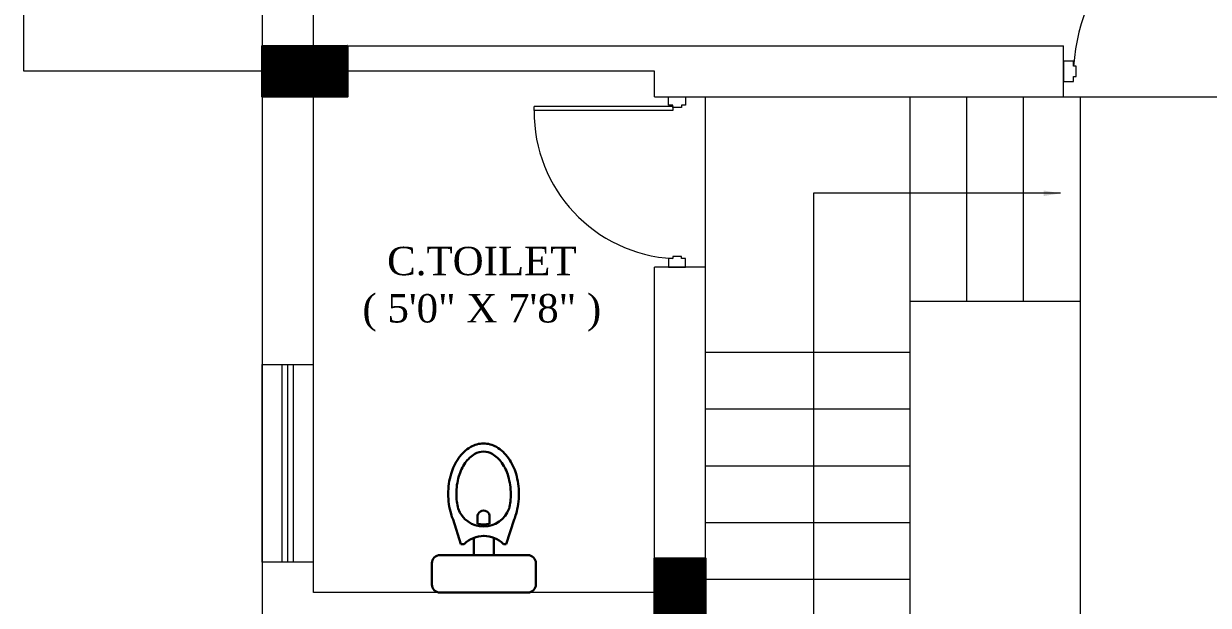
# Model space of a CAD drawing. Header units: inches. Extents: x 1245525 to 1246078, y 695303 to 695971.
# Drawn here: x 1245524.9 to 1245733.4, y 695714.3 to 695816.8 of the extents above; entities that cross this region are included whole.
import ezdxf

# ---------------------------------------------------------------- set-up
doc = ezdxf.new("R2010")
doc.units = ezdxf.units.IN
doc.header["$LTSCALE"] = 5
doc.header["$MEASUREMENT"] = 0
doc.layers.get('0').update_dxf_attribs({"lineweight": 18})
doc.layers.add('DIM', color=7, linetype='Continuous')
for name, color, linetype, lineweight in [('OPEN', 5, 'Continuous', 15), ('symbol', 200, 'Continuous', 30), ('wall', 46, 'Continuous', 30)]:
    doc.layers.add(name, color=color, linetype=linetype, lineweight=lineweight)
doc.styles.add('AKRITI', font='', dxfattribs={"height": 5})
doc.styles.add('text1', font='TEMPSITC.TTF', dxfattribs={"height": 7})
doc.styles.get('AKRITI').set_extended_font_data('ITC Avant Garde Gothic')
doc.dimstyles.new('GHANSHYAM', dxfattribs={"dimscale": 0, "dimtxt": 6, "dimasz": 3, "dimexe": 3, "dimexo": 3, "dimgap": 0, "dimtad": 0, "dimdec": 1, "dimdsep": 46, "dimlunit": 4, "dimtxsty": 'text1', "dimblk1": 'OBLIQUE', "dimblk2": 'OBLIQUE', "dimsah": 1, "dimcen": 0.09, "dimdle": 3, "dimclrd": 2, "dimclre": 4, "dimadec": 0, "dimazin": 0, "dimtfac": 1, "dimtdec": 1, "dimtofl": 0, "dimtmove": 2, "dimatfit": 0, "dimfxl": 3, "dimtolj": 1, "dimlwd": 15, "dimlwe": 15, "dimarcsym": 0})

# ---------------------------------------------------------------- blocks, each defined once
blk = doc.blocks.new('_Oblique')
at = {"color": 0, "linetype": 'ByBlock', "lineweight": -2}
blk.add_line((-0.5, -0.5), (0.5, 0.5), dxfattribs=at)
blk = doc.blocks.new('D1')
for p, q in [((-3.25, 3), (-3.25, 35.56)), ((-3.25, 35.56), (-2.25, 35.56)), ((-2.25, 3), (-2.25, 35.56)), ((-2.25, 3), (-3.25, 3)), ((-2.25, 3), (-2, 3))]:
    blk.add_line(p, q)
for points in [[(-38, 3), (-38, 4), (-40, 4), (-40, 0), (-38, 0), (-38, 1), (-37.5, 1), (-37.5, 3)], [(-2, 3), (-2, 4), (0, 4), (0, 0), (-2, 0), (-2, 1), (-2.5, 1), (-2.5, 3)]]:
    blk.add_lwpolyline(points, close=True)
blk.add_arc((-3.5, 1), 34.56, 89.5855, 176.6822)
blk = doc.blocks.new('pot')
at = {"layer": 'symbol'}
for p, q in [((16.82, 21.69), (16.82, 24.58)), ((20.2, 21.69), (20.2, 24.58)), ((13.34, 18.61), (14.65, 22.74)), ((14.65, 22.74), (15.21, 22.74)), ((21.81, 22.74), (22.27, 22.74)), ((23.58, 18.61), (22.27, 22.74)), ((18.46, 21.37), (18.56, 21.37)), ((17.44, 18), (17.44, 19.32)), ((19.47, 18), (19.47, 19.32))]:
    blk.add_line(p, q, dxfattribs=at)
blk.add_lwpolyline([(11.15, 24.58), (25.87, 24.58, 0.414214), (27.23, 25.94), (27.23, 29.51, 0.414214), (25.87, 30.86), (11.15, 30.86, 0.414214), (9.79, 29.51), (9.79, 25.94, 0.414214)], format="xyb", close=True, dxfattribs=at)
for points in [[(13.34, 18.61, 0.027971), (13.01, 17.67, 0.07067), (12.53, 14.31, 0.07067), (13.01, 10.95, 0.082314), (14.27, 8.32, 0.106842), (16.31, 6.43, 0.13438), (18.46, 5.85, 0.13438), (20.61, 6.43, 0.106842), (22.65, 8.32, 0.082314), (23.91, 10.95, 0.07067), (24.38, 14.31)], [(24.38, 14.31, 0.07067), (23.91, 17.67, 0.027971), (23.58, 18.61)], [(14.19, 16.79, 0.058514), (13.9, 14.31, 0.07067), (14.32, 11.33, 0.082314), (15.39, 9.11, 0.106842), (17, 7.61, 0.13438), (18.46, 7.21)], [(22.73, 16.79, -0.058514), (23.02, 14.31, -0.07067), (22.59, 11.33, -0.082314), (21.53, 9.11, -0.106842), (19.91, 7.61, -0.13438), (18.46, 7.21)]]:
    blk.add_lwpolyline(points, format="xyb", dxfattribs=at)
for centre, radius, start, end in [((18.51, 26.05), 4.68, 225.0624, 314.9376), ((18.46, 15.24), 4.54, 19.8717, 160.1283), ((18.46, 15.24), 4.2, 76.0072, 103.9928), ((18.46, 18.11), 1.02, 173.6083, 6.3917)]:
    blk.add_arc(centre, radius, start, end, dxfattribs=at)
blk = doc.blocks.new('EWC')
blk.add_blockref('pot', (0, 0))

msp = doc.modelspace()

# ---------------------------------------------------------------- hatches: boundary and pattern name
at = {"layer": 'wall', "ltscale": 10}
h = msp.add_hatch(dxfattribs=at)
h.set_pattern_fill('ANSI31', color=1, angle=-90)
h.set_pattern_definition([(315, (1267576.80602, 799158.67854), (0.08838834765, 0.08838834765), [])])
h.paths.add_polyline_path([(1245566.93, 695812.91), (1245566.93, 695803.91), (1245581.93, 695803.91), (1245581.93, 695812.91)])
h = msp.add_hatch(dxfattribs=at)
h.set_pattern_fill('ANSI31', color=1)
h.set_pattern_definition([(45, (1142290.16256, 717717.47895), (-0.08838834765, 0.08838834765), [])])
h.paths.add_polyline_path([(1245635.93, 695707.6), (1245644.93, 695707.6), (1245644.93, 695722.6), (1245635.93, 695722.6)])

# ---------------------------------------------------------------- linework, layer by layer
at = {"ltscale": 5}
for p, q in [((1245524.93, 695808.41), (1245524.93, 695953.91)), ((1245575.93, 695812.91), (1245575.93, 695944.91)), ((1245575.93, 695812.91), (1245707.93, 695812.91)), ((1245707.93, 695803.91), (1245707.93, 695812.91)), ((1245635.93, 695808.41), (1245524.93, 695808.41)), ((1245575.93, 695716.55), (1245575.93, 695808.41)), ((1245635.93, 695803.91), (1245635.93, 695808.41)), ((1245635.93, 695803.91), (1245752.93, 695803.91)), ((1245644.93, 695623.91), (1245644.93, 695803.91)), ((1245680.93, 695623.91), (1245680.93, 695803.91)), ((1245690.93, 695767.91), (1245690.93, 695803.91)), ((1245700.93, 695767.91), (1245700.93, 695803.91)), ((1245710.93, 695623.91), (1245710.93, 695803.91)), ((1245635.93, 695716.55), (1245635.93, 695773.91)), ((1245644.93, 695773.91), (1245635.93, 695773.91)), ((1245680.93, 695767.91), (1245710.93, 695767.91)), ((1245644.93, 695758.91), (1245680.93, 695758.91)), ((1245570.43, 695721.91), (1245570.43, 695756.75)), ((1245571.43, 695721.91), (1245571.43, 695756.75)), ((1245572.43, 695721.91), (1245572.43, 695756.75)), ((1245644.93, 695748.91), (1245680.93, 695748.91)), ((1245644.93, 695738.91), (1245680.93, 695738.91)), ((1245644.93, 695728.91), (1245680.93, 695728.91)), ((1245644.93, 695718.91), (1245680.93, 695718.91)), ((1245635.93, 695716.55), (1245575.93, 695716.55))]:
    msp.add_line(p, q, dxfattribs=at)
at = {"color": 1, "ltscale": 5}
msp.add_lwpolyline([(1245566.93, 695425.91), (1245896.93, 695425.91), (1245896.93, 695425.91), (1246046.93, 695425.91), (1246046.93, 695667.41), (1245977.93, 695667.41), (1245977.93, 695884.91), (1245752.93, 695884.91), (1245752.93, 695953.91), (1245566.93, 695953.91)], close=True, dxfattribs=at)
at = {"ltscale": 5}
msp.add_lwpolyline([(1245575.93, 695721.91), (1245566.93, 695721.91), (1245566.93, 695756.75), (1245575.93, 695756.75)], dxfattribs=at)
at = {"layer": 'DIM', "color": 1, "ltscale": 10}
for points in [[(1245581.93, 695812.91), (1245581.93, 695803.91), (1245566.93, 695803.91), (1245566.93, 695812.91)], [(1245635.93, 695722.6), (1245644.93, 695722.6), (1245644.93, 695707.6), (1245635.93, 695707.6)]]:
    msp.add_lwpolyline(points, close=True, dxfattribs=at)

# ---------------------------------------------------------------- block references
at = {"ltscale": 5, "xscale": -1.05000000000291, "yscale": 1.050000000046566, "zscale": 1.05, "rotation": 180}
msp.add_blockref('EWC', (1245586.49, 695748.96), dxfattribs=at)
at = {"layer": 'OPEN', "xscale": 0.9000000000232831, "yscale": 0.9000000000232831, "zscale": 0.9000000000232831}
msp.add_blockref('D1', (1245743.93, 695806.61), dxfattribs=at)
at = {"layer": 'OPEN', "xscale": 0.75, "yscale": 0.75, "zscale": 0.75, "rotation": 90}
msp.add_blockref('D1', (1245641.43, 695803.91), dxfattribs=at)

# ---------------------------------------------------------------- texts
at = {"ltscale": 5, "insert": (1245560.7, 695777.48), "char_height": 5, "attachment_point": 1, "style": 'text1'}
msp.add_mtext_dynamic_manual_height_columns('\\A1;\\pxqc;{\\fTimes New Roman|b0|i0|c0|p18;C.TOILET\\P( 5\'0" X 7\'8" )}', width=89.7326, gutter_width=35, heights=[0], dxfattribs=at)

# ---------------------------------------------------------------- leaders
at = {"ltscale": 5}
msp.add_leader([(1245707.43, 695786.91), (1245663.93, 695786.91), (1245663.93, 695644.41), (1245706.43, 695644.41)], dimstyle='GHANSHYAM', override={"dimscale": 1, "dimtxsty": 'AKRITI', "dimfxl": 9, "dimfxlon": 1, "dimarcsym": 2}, dxfattribs=at)

doc.saveas('drawing.dxf')
